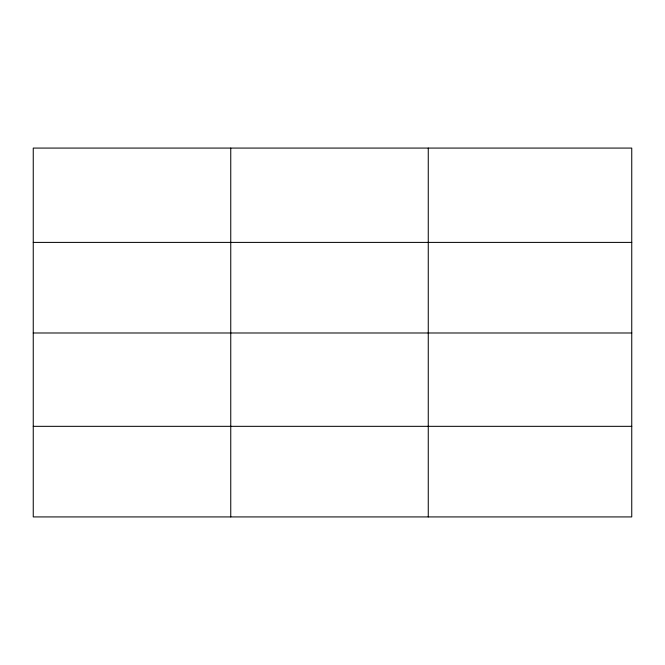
<?xml version="1.0" encoding="UTF-8"?>
<svg xmlns="http://www.w3.org/2000/svg" width="665" height="665" viewBox="0 0 665 665"><rect width="100%" height="100%" fill="white"/><g stroke="black" fill="none" stroke-linecap="round" stroke-linejoin="round"><path stroke-width="1" d="M631.75 332.99L631.75 148.079L33.25 148.079L33.25 516.921L631.75 516.921L631.75 332.99L33.25 332.99M33.25 242.401L631.75 242.401M33.25 426.332L631.75 426.332M428.26 148.079L428.26 516.921M230.755 148.079L230.755 516.921"/></g></svg>
